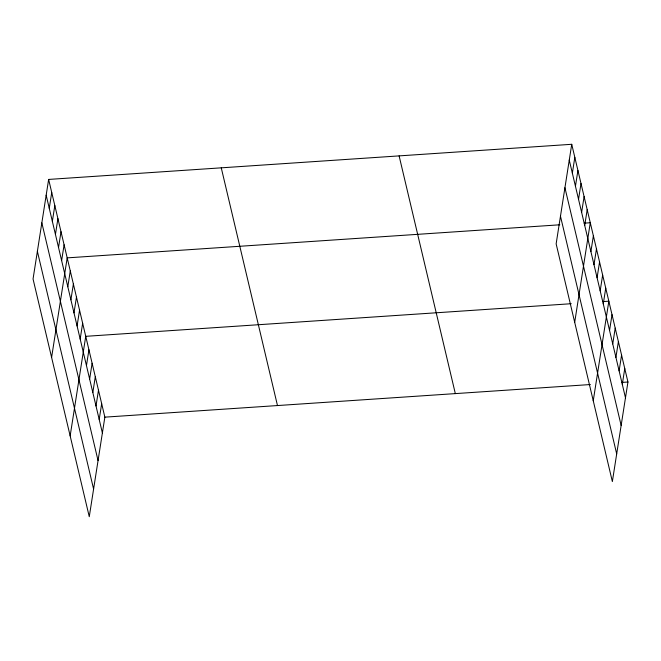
<?xml version="1.0" encoding="UTF-8"?>
<svg xmlns="http://www.w3.org/2000/svg" width="661" height="661" viewBox="0 0 661 661"><rect width="100%" height="100%" fill="white"/><g stroke="black" fill="none" stroke-linecap="round" stroke-linejoin="round"><path stroke-width="0.99" d="M48.641 179.428L33.05 278.983L89.268 516.704L104.859 417.149L48.641 179.428L571.732 144.296L627.95 382.017L612.359 481.572L556.141 243.851L571.732 144.296M49.261 208.298L51.732 192.5M52.351 221.369L54.822 205.579M55.441 234.44L57.912 218.651M58.532 247.52L61.01 231.73M61.63 260.591L64.1 244.801M51.599 357.436L67.191 257.873L559.826 224.79M67.81 286.742L70.281 270.952M70.901 299.813L73.379 284.023M73.991 312.893L76.469 297.103M77.089 325.964L79.56 310.174M80.179 339.043L82.65 323.246M70.157 435.88L85.74 336.325L571.269 303.713M86.459 365.583L88.929 349.793M89.64 379.059L92.11 363.269M92.829 392.527L95.3 376.737M96.01 405.994L98.489 390.205M99.2 419.471L101.67 403.681M572.352 173.157L574.822 157.368M575.442 186.237L577.921 170.447M578.54 199.308L581.011 183.518M581.63 212.388L584.101 196.59M584.721 225.459L587.191 209.669M574.698 322.295L590.281 222.74L584.192 223.154M590.901 251.61L593.38 235.82M593.999 264.681L596.47 248.891M597.09 277.76L599.56 261.971M600.18 290.832L602.65 275.042M603.27 303.903L605.74 288.113M593.248 400.748L608.839 301.193L602.741 301.598M609.549 330.45L612.02 314.661M612.739 343.927L615.209 328.129M615.92 357.394L618.39 341.605M619.109 370.862L621.58 355.073M622.29 384.338L624.761 368.549M104.859 417.149L590.38 384.537M621.861 382.422L627.95 382.017M569.261 160.086L625.48 397.806M564.932 187.724L621.15 425.453M560.47 216.205L616.688 453.925M399.112 155.889L455.33 393.609M221.261 167.836L277.48 405.557M46.171 195.218L102.381 432.938M41.841 222.864L98.051 460.585M37.38 251.345L93.598 489.066"/></g></svg>
